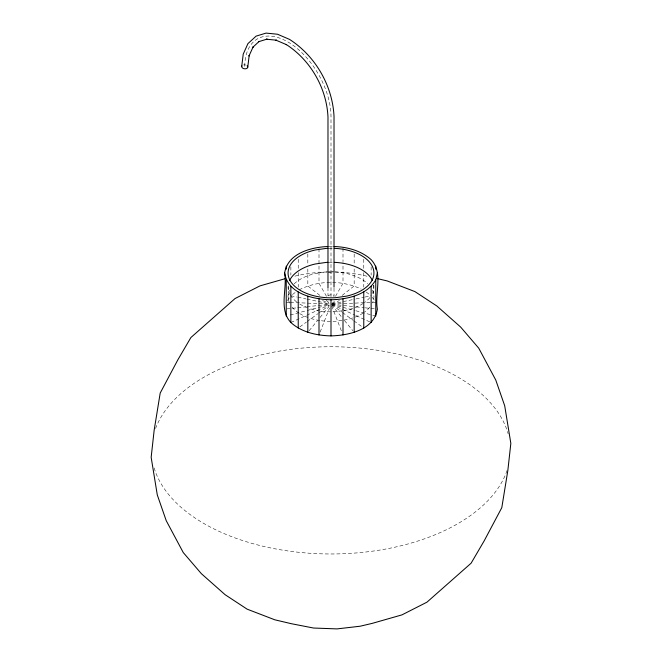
<?xml version="1.0" encoding="UTF-8"?>
<svg xmlns="http://www.w3.org/2000/svg" width="662" height="662" viewBox="0 0 662 662"><rect width="100%" height="100%" fill="white"/><g stroke="black" fill="none" stroke-linecap="round" stroke-linejoin="round"><path stroke-width="0.5" stroke-dasharray="3.31 2.48" d="M320.127 332.092L329.502 308.012M335.502 296.328L342.999 283.295L342.999 262.665M287.391 300.598L289.708 297.37M309.113 330.743L317.479 320.582M320.06 317.454L329.072 306.506M331.803 303.527L335.791 300.391M342.188 295.376L354.17 285.967L354.17 268.433M292.496 294.524L295.773 292.066M299.869 326.863L306.423 322.08M307.242 321.484L317.892 313.714M318.712 313.118L329.362 305.348M290.866 322.518L305.794 315.683M306.729 315.261L329.13 305.008M299.1 289.832C318.157 280.274 341.882 279.885 361.154 289.054M331.935 303.759L339.424 300.573M290.213 315.004L306.134 310.768M307.127 310.503L329.014 304.685M294.871 276.153C319.067 270.377 344.588 270.568 368.709 276.65M332.001 303.949L355.08 299.116M356.082 298.91L364.117 297.23M365.118 297.015L371.134 295.757M342.014 310.792L335.924 311.67A42.931 24.784 0 0 1 320.722 311.115M343.926 310.511L346.797 310.097A42.931 24.784 0 0 0 363.852 303.006M342.014 320.342L335.924 321.219A42.931 24.784 0 0 1 320.722 320.665M343.926 320.06L346.797 319.647A42.931 24.784 0 0 0 363.852 312.555M286.671 308.922L296.742 307.838M297.751 307.731L305.811 306.862M306.82 306.754L328.981 304.371M328.997 246.43L333.003 246.43M332.018 304.115L371.696 302.385M372.714 302.344L375.768 302.211M286.232 302.211L289.286 302.344M290.304 302.385L328.964 304.065M332.01 304.263L355.18 306.754M356.189 306.862L364.249 307.731M365.258 307.838L377.348 309.137M290.866 295.757L296.882 297.015M297.883 297.23L305.918 298.91M306.92 299.116L328.989 303.734M328.211 272.339L333.789 273.737M331.993 304.421L354.873 310.503M355.866 310.768L371.787 315.004M372.78 315.269L375.768 316.064M322.576 300.573L329.13 303.362M331.935 304.586L355.271 315.261M356.206 315.683L371.134 322.518M331.819 304.752L341.65 311.926M342.469 312.522L353.119 320.292M353.938 320.888L362.131 326.863M366.227 292.066L369.504 294.524M319.812 295.376L307.83 285.967L307.83 268.433M326.209 300.391L329.403 302.898M331.645 304.934L341.94 317.454M344.521 320.582L352.887 330.743M372.292 297.37L374.609 300.598M326.498 296.328L319.001 283.295L319.001 248.225M331.753 306.084L341.873 332.092M373.649 285.165L373.649 293.754M371.134 266.877L371.134 275.127M363.769 259.272L363.769 268.557M363.769 272.686L363.769 287.126M354.17 253.993L354.17 264.303M342.999 248.225L342.999 261.631M334.02 288.169L334.02 296.394A3.045 1.754 0 0 0 331.05 294.847A3.045 1.754 0 0 0 327.988 296.344M331 296.601L331 116.636A60.995 35.218 60 0 0 287.871 41.938A60.995 35.218 60 0 0 244.741 66.837M327.98 287.498L327.98 295.765M307.83 253.993L307.83 264.303M298.231 259.272L298.231 268.557M298.231 272.686L298.231 287.126M290.866 266.877L290.866 275.127M288.351 285.893L288.351 299.439M507.075 470.425A179.468 103.62 0 0 1 327.897 553.962A179.468 103.62 0 0 1 153.832 466.9M155.578 428.488A179.468 103.62 0 0 1 335.708 346.78A179.468 103.62 0 0 1 508.168 433.833M372.433 290.113A42.931 24.784 0 0 1 372.499 302.948M369.818 307.185A42.931 24.784 0 0 1 364.638 312.001M319.721 320.516A42.931 24.784 0 0 1 308.947 317.868M307.987 317.52A42.931 24.784 0 0 1 299.729 313.581M298.885 313.043A42.931 24.784 0 0 1 292.199 307.201M289.567 303.08A42.931 24.784 0 0 1 289.501 290.254M294.168 283.866A42.931 24.784 0 0 1 315.203 273.555L326.076 271.974A42.931 24.784 0 0 1 334.244 271.883M335.262 271.933A42.931 24.784 0 0 1 367.807 283.841M329.122 248.275A42.931 24.784 0 0 1 332.2 248.258M373.798 285.123A42.931 24.784 0 0 1 372.499 293.398M369.818 297.635A42.931 24.784 0 0 1 364.638 302.451M319.721 310.966A42.931 24.784 0 0 1 308.947 308.318M307.987 307.971A42.931 24.784 0 0 1 298.065 302.948M296.526 301.822A42.931 24.784 0 0 1 291.081 296.171M290.519 295.31A42.931 24.784 0 0 1 288.185 285.264M329.122 262.293A42.931 24.784 0 0 1 332.2 262.276M243.55 64.934A3.045 1.969 7 0 1 245.867 65.083"/><path stroke-width="0.99" d="M241.729 66.39L243.227 54.11L247.936 43.618L256.095 36.129L266.083 33.1L277.535 34.242L289.559 39.406C315.393 56.03 332.523 85.655 334.02 116.338L334.02 287.134M247.745 67.284L249.185 55.484L248.986 56.005L253.099 46.928L252.694 47.399L259.206 41.358L258.652 41.698L267.134 39.075L266.521 39.215L276.435 40.2L275.872 40.134L286.588 44.685L286.183 44.47C310.519 60.118 326.614 88.046 327.98 116.942L327.98 287.498M333.996 246.504C347.31 246.934 361.038 250.617 371.134 259.661C383.555 272.959 374.551 293.15 377.348 309.137C374.154 329.941 348.742 335.427 331 335.899C316.734 335.535 301.731 332.341 290.866 322.518C278.445 309.22 287.449 289.029 284.652 273.034C287.49 253.397 311.032 247.183 328.004 246.504M375.768 316.064L375.768 279.96L377.348 273.034M284.652 273.034C287.846 293.845 313.258 299.332 331 299.795C347.426 299.274 366.798 295.244 375.768 279.96M284.883 278.76L260.034 285.86L235.051 298.545L190.896 337.521L177.855 359.814L160.196 393.062L154.163 430.217L151.159 457.326L157.291 494.936L166.22 520.663L183.266 552.563L201.339 573.648L225.138 594.724L247.108 609.148L274.804 619.798L291.263 623.687L313.548 628.031L337.032 628.9L360.095 626.227L372.152 623.389L401.966 614.874L426.949 602.18L471.104 563.205L484.145 540.92L501.804 507.663L507.837 470.508L510.841 443.399L504.709 405.798L495.78 380.071L478.734 348.162L460.661 327.078L436.862 306.01L414.892 291.586L387.196 280.936L376.546 278.421M375.768 266.116L375.768 269.202M371.134 286.414L371.134 322.518M363.769 291.959L363.769 328.062M354.17 296.212L354.17 332.307M342.999 298.885L342.999 334.98M331 299.795L331 335.899M319.001 298.885L319.001 334.98M307.83 296.212L307.83 332.307M298.231 291.959L298.231 328.062M290.866 286.414L290.866 322.518M286.232 266.116L286.232 269.202M286.232 279.96L286.232 316.064M334.244 248.324A42.931 24.784 0 0 1 373.442 269.318A42.931 24.784 0 0 1 346.797 296.088L335.924 297.66A42.931 24.784 0 0 1 289.36 279.066A42.931 24.784 0 0 1 315.203 249.988L326.076 248.416A42.931 24.784 0 0 1 328.095 248.308M289.501 280.705A42.931 24.784 0 0 1 315.203 264.006L326.076 262.425A42.931 24.784 0 0 1 328.095 262.317M334.244 262.334A42.931 24.784 0 0 1 372.433 280.564M247.125 65.786A3.045 1.969 7 0 1 245.172 68.823A3.045 1.969 7 0 1 241.928 65.902"/></g></svg>
